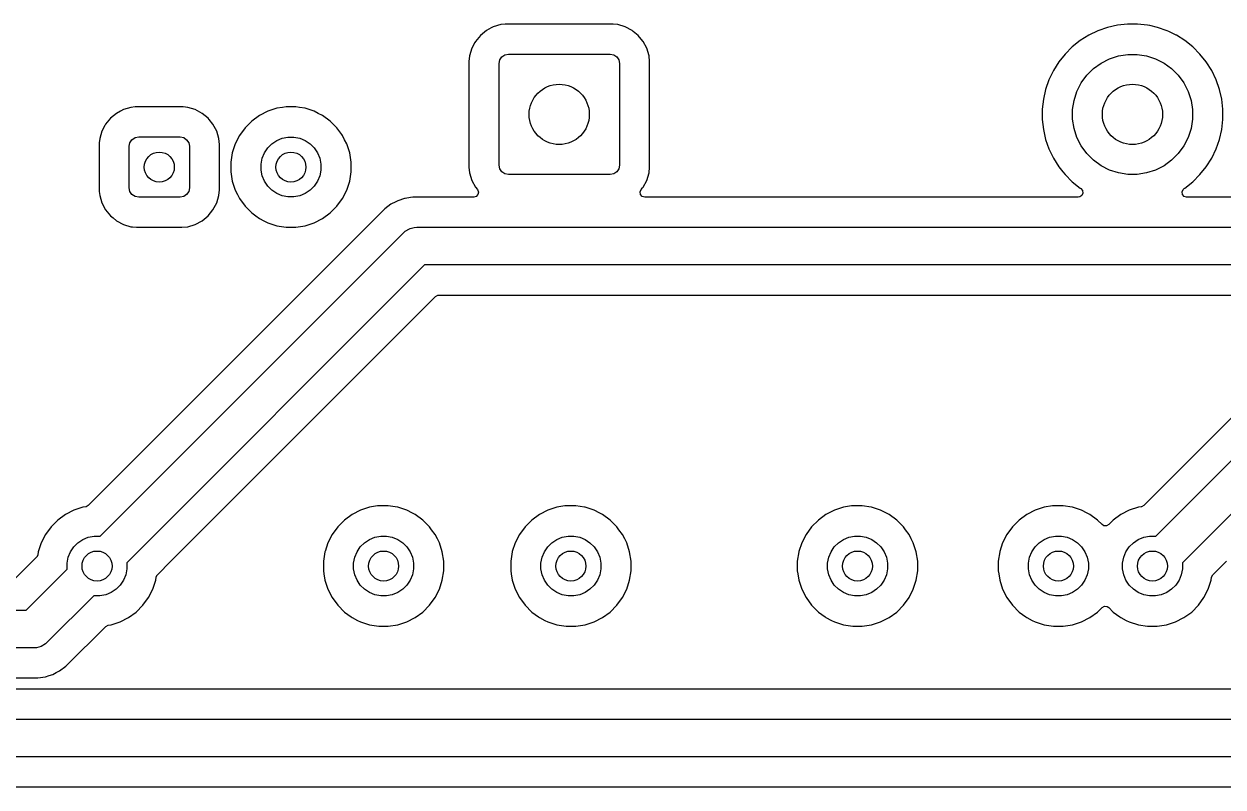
# Model space of a CAD drawing. Header units: inches. Extents: x 0.81 to 4.86, y -4.86 to -0.81.
# Drawn here: x 2.162 to 3.417, y -3.362 to -2.564 of the extents above; entities that cross this region are included whole.
import ezdxf

# ---------------------------------------------------------------- set-up
doc = ezdxf.new("R2010")
doc.units = ezdxf.units.IN
doc.header["$MEASUREMENT"] = 0
doc.layers.add('F.Cu', color=13, linetype='CONTINUOUS', true_color=0xc83434)

msp = doc.modelspace()

# ---------------------------------------------------------------- linework, layer by layer
at = {"layer": 'F.Cu', "linetype": 'CONTINUOUS'}
for p, q in [((2.6462, -2.571), (2.6399, -2.5761)), ((2.6512, -2.5683), (2.6462, -2.571)), ((2.6462, -2.571), (2.6462, -2.571)), ((2.6462, -2.571), (2.6462, -2.571)), ((2.6534, -2.5671), (2.6512, -2.5683)), ((2.6612, -2.5648), (2.6534, -2.5671)), ((2.6658, -2.5643), (2.6612, -2.5648)), ((2.6673, -2.5642), (2.6658, -2.5643)), ((2.7776, -2.5642), (2.6673, -2.5642)), ((2.779, -2.5643), (2.7776, -2.5642)), ((2.7837, -2.5648), (2.779, -2.5643)), ((2.7915, -2.5671), (2.7837, -2.5648)), ((2.7837, -2.5648), (2.7837, -2.5648)), ((2.7837, -2.5648), (2.7837, -2.5648)), ((2.7987, -2.571), (2.7915, -2.5671)), ((2.7999, -2.572), (2.7987, -2.571)), ((2.805, -2.5761), (2.7999, -2.572)), ((3.2862, -2.5712), (3.2767, -2.5758)), ((3.2962, -2.5677), (3.2862, -2.5712)), ((3.3066, -2.5653), (3.2962, -2.5677)), ((3.2962, -2.5677), (3.2962, -2.5677)), ((3.3171, -2.5642), (3.3066, -2.5653)), ((3.3066, -2.5653), (3.3066, -2.5653)), ((3.3277, -2.5642), (3.3171, -2.5642)), ((3.3171, -2.5642), (3.3171, -2.5642)), ((3.3383, -2.5653), (3.3277, -2.5642)), ((3.3277, -2.5642), (3.3277, -2.5642)), ((3.3404, -2.5658), (3.3383, -2.5653)), ((3.3383, -2.5653), (3.3383, -2.5653)), ((3.3383, -2.5653), (3.3383, -2.5653)), ((3.3486, -2.5677), (3.3404, -2.5658)), ((3.3587, -2.5712), (3.3486, -2.5677)), ((3.3486, -2.5677), (3.3486, -2.5677)), ((3.3603, -2.572), (3.3587, -2.5712)), ((3.3682, -2.5758), (3.3603, -2.572)), ((2.6342, -2.5834), (2.6309, -2.5896)), ((2.6347, -2.5824), (2.6342, -2.5834)), ((2.6399, -2.5761), (2.6347, -2.5824)), ((2.6347, -2.5824), (2.6347, -2.5824)), ((2.8081, -2.5799), (2.805, -2.5761)), ((2.8101, -2.5824), (2.8081, -2.5799)), ((2.814, -2.5896), (2.8101, -2.5824)), ((3.2677, -2.5815), (3.2594, -2.5881)), ((3.2767, -2.5758), (3.2677, -2.5815)), ((3.3685, -2.576), (3.3682, -2.5758)), ((3.3682, -2.5758), (3.3682, -2.5758)), ((3.3772, -2.5815), (3.3685, -2.576)), ((3.3855, -2.5881), (3.3772, -2.5815)), ((2.6285, -2.5974), (2.6279, -2.6035)), ((2.6309, -2.5896), (2.6285, -2.5974)), ((2.6623, -2.5986), (2.6655, -2.5964)), ((2.6655, -2.5964), (2.6693, -2.5957)), ((2.6693, -2.5957), (2.7756, -2.5957)), ((2.7756, -2.5957), (2.7794, -2.5964)), ((2.7794, -2.5964), (2.7826, -2.5986)), ((2.8164, -2.5974), (2.814, -2.5896)), ((2.8169, -2.6035), (2.8164, -2.5974)), ((3.2519, -2.5956), (3.2452, -2.6039)), ((3.2594, -2.5881), (3.2519, -2.5956)), ((3.2983, -2.6005), (3.3077, -2.5974)), ((3.3077, -2.5974), (3.3175, -2.5959)), ((3.3175, -2.5959), (3.3274, -2.5959)), ((3.3274, -2.5959), (3.3371, -2.5974)), ((3.3371, -2.5974), (3.3465, -2.6005)), ((3.393, -2.5956), (3.3855, -2.5881)), ((3.3996, -2.6039), (3.393, -2.5956)), ((2.6279, -2.6035), (2.6279, -2.7138)), ((2.6594, -2.6055), (2.6602, -2.6017)), ((2.6594, -2.7118), (2.6594, -2.6055)), ((2.6602, -2.6017), (2.6623, -2.5986)), ((2.7826, -2.5986), (2.7847, -2.6017)), ((2.7847, -2.6017), (2.7854, -2.6055)), ((2.7854, -2.6055), (2.7854, -2.7118)), ((2.8169, -2.7138), (2.8169, -2.6035)), ((3.2452, -2.6039), (3.2396, -2.6129)), ((3.2815, -2.6108), (3.2895, -2.605)), ((3.2895, -2.605), (3.2983, -2.6005)), ((3.3465, -2.6005), (3.3554, -2.605)), ((3.3554, -2.605), (3.3634, -2.6108)), ((3.4053, -2.6129), (3.3996, -2.6039)), ((3.235, -2.6224), (3.2315, -2.6325)), ((3.2396, -2.6129), (3.235, -2.6224)), ((3.2687, -2.6257), (3.2745, -2.6178)), ((3.2745, -2.6178), (3.2815, -2.6108)), ((3.3634, -2.6108), (3.3703, -2.6178)), ((3.3703, -2.6178), (3.3762, -2.6257)), ((3.4099, -2.6224), (3.4053, -2.6129)), ((3.4134, -2.6325), (3.4099, -2.6224)), ((3.2315, -2.6325), (3.2291, -2.6428)), ((3.2315, -2.6325), (3.2315, -2.6325)), ((3.2612, -2.644), (3.2642, -2.6346)), ((3.2642, -2.6346), (3.2687, -2.6257)), ((3.3762, -2.6257), (3.3806, -2.6346)), ((3.3806, -2.6346), (3.3837, -2.644)), ((3.4158, -2.6428), (3.4134, -2.6325)), ((3.2291, -2.6428), (3.2279, -2.6534)), ((3.2291, -2.6428), (3.2291, -2.6428)), ((3.2596, -2.6537), (3.2612, -2.644)), ((3.3837, -2.644), (3.3852, -2.6537)), ((3.4169, -2.6534), (3.4158, -2.6428)), ((2.2591, -2.6576), (2.2528, -2.6627)), ((2.2632, -2.6554), (2.2591, -2.6576)), ((2.2591, -2.6576), (2.2591, -2.6576)), ((2.2591, -2.6576), (2.2591, -2.6576)), ((2.2663, -2.6537), (2.2632, -2.6554)), ((2.2741, -2.6514), (2.2663, -2.6537)), ((2.2786, -2.6509), (2.2741, -2.6514)), ((2.2801, -2.6508), (2.2786, -2.6509)), ((2.3275, -2.6508), (2.2801, -2.6508)), ((2.3289, -2.6509), (2.3275, -2.6508)), ((2.3336, -2.6514), (2.3289, -2.6509)), ((2.3414, -2.6537), (2.3336, -2.6514)), ((2.3336, -2.6514), (2.3336, -2.6514)), ((2.3336, -2.6514), (2.3336, -2.6514)), ((2.3486, -2.6576), (2.3414, -2.6537)), ((2.3549, -2.6627), (2.3486, -2.6576)), ((2.3486, -2.6576), (2.3486, -2.6576)), ((2.3486, -2.6576), (2.3486, -2.6576)), ((2.4086, -2.6599), (2.4006, -2.6657)), ((2.4174, -2.6554), (2.4086, -2.6599)), ((2.4269, -2.6523), (2.4174, -2.6554)), ((2.4329, -2.6514), (2.4269, -2.6523)), ((2.4367, -2.6508), (2.4329, -2.6514)), ((2.4466, -2.6508), (2.4367, -2.6508)), ((2.4504, -2.6514), (2.4466, -2.6508)), ((2.4564, -2.6523), (2.4504, -2.6514)), ((2.4658, -2.6554), (2.4564, -2.6523)), ((2.4701, -2.6576), (2.4658, -2.6554)), ((2.4747, -2.6599), (2.4701, -2.6576)), ((2.4827, -2.6657), (2.4747, -2.6599)), ((2.4747, -2.6599), (2.4747, -2.6599)), ((2.4747, -2.6599), (2.4747, -2.6599)), ((3.2279, -2.6534), (3.2279, -2.664)), ((3.2596, -2.6636), (3.2596, -2.6537)), ((3.3852, -2.6537), (3.3852, -2.6636)), ((3.4169, -2.664), (3.4169, -2.6534)), ((2.2469, -2.6703), (2.2438, -2.6762)), ((2.2476, -2.669), (2.2469, -2.6703)), ((2.2528, -2.6627), (2.2476, -2.669)), ((2.2476, -2.669), (2.2476, -2.669)), ((2.3559, -2.664), (2.3549, -2.6627)), ((2.36, -2.669), (2.3559, -2.664)), ((2.3639, -2.6762), (2.36, -2.669)), ((2.3936, -2.6727), (2.3877, -2.6808)), ((2.4006, -2.6657), (2.3936, -2.6727)), ((2.3936, -2.6727), (2.3936, -2.6727)), ((2.4006, -2.6657), (2.4006, -2.6657)), ((2.4897, -2.6727), (2.4827, -2.6657)), ((2.4827, -2.6657), (2.4827, -2.6657)), ((2.4948, -2.6797), (2.4897, -2.6727)), ((2.4897, -2.6727), (2.4897, -2.6727)), ((3.2279, -2.664), (3.2291, -2.6745)), ((3.2612, -2.6734), (3.2596, -2.6636)), ((3.3852, -2.6636), (3.3837, -2.6734)), ((3.4158, -2.6745), (3.4169, -2.664)), ((2.2414, -2.684), (2.241, -2.6886)), ((2.2438, -2.6762), (2.2414, -2.684)), ((2.2731, -2.6884), (2.2752, -2.6852)), ((2.2752, -2.6852), (2.2784, -2.683)), ((2.2784, -2.683), (2.2822, -2.6823)), ((2.2822, -2.6823), (2.3255, -2.6823)), ((2.3255, -2.6823), (2.3293, -2.683)), ((2.3293, -2.683), (2.3324, -2.6852)), ((2.3324, -2.6852), (2.3346, -2.6884)), ((2.3662, -2.684), (2.3639, -2.6762)), ((2.3668, -2.6901), (2.3662, -2.684)), ((2.3877, -2.6808), (2.3832, -2.6896)), ((2.4268, -2.686), (2.4325, -2.6836)), ((2.4325, -2.6836), (2.4385, -2.6824)), ((2.4385, -2.6824), (2.4447, -2.6824)), ((2.4447, -2.6824), (2.4508, -2.6836)), ((2.4508, -2.6836), (2.4565, -2.686)), ((2.4955, -2.6808), (2.4948, -2.6797)), ((2.4978, -2.6852), (2.4955, -2.6808)), ((2.5, -2.6896), (2.4978, -2.6852)), ((3.2291, -2.6745), (3.2291, -2.6745)), ((3.2291, -2.6745), (3.2291, -2.6745)), ((3.2291, -2.6745), (3.2295, -2.6762)), ((3.2295, -2.6762), (3.2315, -2.6849)), ((3.2315, -2.6849), (3.2315, -2.6849)), ((3.2315, -2.6849), (3.235, -2.6949)), ((3.2642, -2.6828), (3.2612, -2.6734)), ((3.2687, -2.6916), (3.2642, -2.6828)), ((3.3806, -2.6828), (3.3762, -2.6916)), ((3.3837, -2.6734), (3.3806, -2.6828)), ((3.4099, -2.6949), (3.4134, -2.6849)), ((3.4134, -2.6849), (3.4158, -2.6745)), ((2.241, -2.6886), (2.2408, -2.6901)), ((2.2408, -2.6901), (2.2408, -2.7375)), ((2.2723, -2.6921), (2.2731, -2.6884)), ((2.2723, -2.7354), (2.2723, -2.6921)), ((2.3346, -2.6884), (2.3353, -2.6921)), ((2.3353, -2.6921), (2.3353, -2.7354)), ((2.3668, -2.7088), (2.3668, -2.6901)), ((2.3832, -2.6896), (2.3802, -2.699)), ((2.4138, -2.6989), (2.4173, -2.6938)), ((2.4173, -2.6938), (2.4216, -2.6894)), ((2.4216, -2.6894), (2.4268, -2.686)), ((2.4565, -2.686), (2.4616, -2.6894)), ((2.4616, -2.6894), (2.466, -2.6938)), ((2.466, -2.6938), (2.4694, -2.6989)), ((2.5031, -2.699), (2.5, -2.6896)), ((2.5, -2.6896), (2.5, -2.6896)), ((2.5, -2.6896), (2.5, -2.6896)), ((3.235, -2.6949), (3.2396, -2.7044)), ((3.2745, -2.6996), (3.2687, -2.6916)), ((3.3762, -2.6916), (3.3703, -2.6996)), ((3.4053, -2.7044), (3.4099, -2.6949)), ((2.3668, -2.7375), (2.3668, -2.7088)), ((2.3802, -2.699), (2.3786, -2.7088)), ((2.3786, -2.7088), (2.3786, -2.7187)), ((2.4103, -2.7107), (2.4115, -2.7046)), ((2.4103, -2.7169), (2.4103, -2.7107)), ((2.4115, -2.7046), (2.4138, -2.6989)), ((2.4694, -2.6989), (2.4718, -2.7046)), ((2.4718, -2.7046), (2.473, -2.7107)), ((2.473, -2.7107), (2.473, -2.7169)), ((2.5046, -2.7088), (2.5031, -2.699)), ((2.5046, -2.7187), (2.5046, -2.7088)), ((3.2396, -2.7044), (3.2396, -2.7044)), ((3.2396, -2.7044), (3.2452, -2.7134)), ((3.2815, -2.7066), (3.2745, -2.6996)), ((3.2895, -2.7124), (3.2815, -2.7066)), ((3.3634, -2.7066), (3.3554, -2.7124)), ((3.3703, -2.6996), (3.3634, -2.7066)), ((3.3996, -2.7134), (3.4053, -2.7044)), ((2.3786, -2.7187), (2.3802, -2.7285)), ((2.4115, -2.7229), (2.4103, -2.7169)), ((2.4138, -2.7286), (2.4115, -2.7229)), ((2.4718, -2.7229), (2.4694, -2.7286)), ((2.473, -2.7169), (2.4718, -2.7229)), ((2.5031, -2.7285), (2.5046, -2.7187)), ((2.6279, -2.7138), (2.6285, -2.7199)), ((2.6285, -2.7199), (2.6309, -2.7277)), ((2.6602, -2.7156), (2.6594, -2.7118)), ((2.6623, -2.7188), (2.6602, -2.7156)), ((2.6655, -2.7209), (2.6623, -2.7188)), ((2.6693, -2.7217), (2.6655, -2.7209)), ((2.7756, -2.7217), (2.6693, -2.7217)), ((2.7794, -2.7209), (2.7756, -2.7217)), ((2.7826, -2.7188), (2.7794, -2.7209)), ((2.7847, -2.7156), (2.7826, -2.7188)), ((2.7854, -2.7118), (2.7847, -2.7156)), ((2.814, -2.7277), (2.8164, -2.7199)), ((2.8164, -2.7199), (2.8169, -2.7138)), ((3.2452, -2.7134), (3.2495, -2.7187)), ((3.2495, -2.7187), (3.2519, -2.7217)), ((3.2519, -2.7217), (3.2519, -2.7217)), ((3.2519, -2.7217), (3.2594, -2.7292)), ((3.2983, -2.7169), (3.2895, -2.7124)), ((3.3077, -2.7199), (3.2983, -2.7169)), ((3.3175, -2.7215), (3.3077, -2.7199)), ((3.3274, -2.7215), (3.3175, -2.7215)), ((3.3371, -2.7199), (3.3274, -2.7215)), ((3.3465, -2.7169), (3.3371, -2.7199)), ((3.3554, -2.7124), (3.3465, -2.7169)), ((3.3855, -2.7292), (3.393, -2.7217)), ((3.393, -2.7217), (3.3996, -2.7134)), ((2.2731, -2.7392), (2.2723, -2.7354)), ((2.3353, -2.7354), (2.3346, -2.7392)), ((2.3802, -2.7285), (2.3832, -2.738)), ((2.4173, -2.7338), (2.4138, -2.7286)), ((2.4216, -2.7381), (2.4173, -2.7338)), ((2.466, -2.7338), (2.4616, -2.7381)), ((2.4694, -2.7286), (2.466, -2.7338)), ((2.5, -2.738), (2.5031, -2.7285)), ((2.6309, -2.7277), (2.6347, -2.7349)), ((2.6347, -2.7349), (2.6367, -2.7373)), ((2.8082, -2.7373), (2.8096, -2.7356)), ((2.8096, -2.7356), (2.8101, -2.7349)), ((2.8101, -2.7349), (2.814, -2.7277)), ((3.2594, -2.7292), (3.2677, -2.7359)), ((3.2677, -2.7359), (3.2682, -2.7362)), ((3.3766, -2.7362), (3.3772, -2.7359)), ((3.3772, -2.7359), (3.3855, -2.7292)), ((2.2408, -2.7375), (2.241, -2.7393)), ((2.241, -2.7393), (2.2414, -2.7435)), ((2.2414, -2.7435), (2.2414, -2.7435)), ((2.2414, -2.7435), (2.2438, -2.7513)), ((2.2752, -2.7424), (2.2731, -2.7392)), ((2.2784, -2.7445), (2.2752, -2.7424)), ((2.2822, -2.7453), (2.2784, -2.7445)), ((2.3255, -2.7453), (2.2822, -2.7453)), ((2.3293, -2.7445), (2.3255, -2.7453)), ((2.3324, -2.7424), (2.3293, -2.7445)), ((2.3346, -2.7392), (2.3324, -2.7424)), ((2.3639, -2.7513), (2.3662, -2.7435)), ((2.3662, -2.7435), (2.3668, -2.7375)), ((2.3832, -2.738), (2.3855, -2.7424)), ((2.3855, -2.7424), (2.3876, -2.7466)), ((2.3876, -2.7466), (2.3877, -2.7468)), ((2.3877, -2.7468), (2.3936, -2.7548)), ((2.4268, -2.7416), (2.4216, -2.7381)), ((2.4325, -2.7439), (2.4268, -2.7416)), ((2.4385, -2.7451), (2.4325, -2.7439)), ((2.4447, -2.7451), (2.4385, -2.7451)), ((2.4508, -2.7439), (2.4447, -2.7451)), ((2.4565, -2.7416), (2.4508, -2.7439)), ((2.4616, -2.7381), (2.4565, -2.7416)), ((2.4897, -2.7548), (2.4955, -2.7468)), ((2.4955, -2.7468), (2.5, -2.738)), ((2.5604, -2.7468), (2.5535, -2.7491)), ((2.5612, -2.7466), (2.5604, -2.7468)), ((2.5604, -2.7468), (2.5604, -2.7468)), ((2.5667, -2.7457), (2.5612, -2.7466)), ((2.5612, -2.7466), (2.5612, -2.7466)), ((2.5612, -2.7466), (2.5612, -2.7466)), ((2.5692, -2.7453), (2.5667, -2.7457)), ((2.5772, -2.7453), (2.5692, -2.7453)), ((2.633, -2.7453), (2.5772, -2.7453)), ((2.6355, -2.7446), (2.633, -2.7453)), ((2.6373, -2.7426), (2.6355, -2.7446)), ((2.6367, -2.7373), (2.6378, -2.7399)), ((2.6378, -2.7399), (2.6373, -2.7426)), ((2.8071, -2.7397), (2.8082, -2.7373)), ((2.8075, -2.7424), (2.8071, -2.7397)), ((2.8093, -2.7445), (2.8075, -2.7424)), ((2.8119, -2.7453), (2.8093, -2.7445)), ((3.2657, -2.7453), (2.8119, -2.7453)), ((3.2672, -2.7451), (3.2657, -2.7453)), ((3.2695, -2.7436), (3.2672, -2.7451)), ((3.2682, -2.7362), (3.2683, -2.7363)), ((3.2683, -2.7363), (3.2702, -2.7383)), ((3.2706, -2.7411), (3.2695, -2.7436)), ((3.2702, -2.7383), (3.2706, -2.7411)), ((3.3743, -2.7397), (3.3754, -2.7372)), ((3.3747, -2.7424), (3.3743, -2.7397)), ((3.3765, -2.7445), (3.3747, -2.7424)), ((3.3754, -2.7372), (3.3765, -2.7363)), ((3.3765, -2.7363), (3.3766, -2.7362)), ((3.3791, -2.7453), (3.3765, -2.7445)), ((3.5542, -2.7453), (3.3791, -2.7453)), ((2.5398, -2.7575), (2.2295, -3.0678)), ((2.2438, -2.7513), (2.2476, -2.7585)), ((2.2476, -2.7585), (2.2476, -2.7585)), ((2.2476, -2.7585), (2.2528, -2.7648)), ((2.3549, -2.7648), (2.36, -2.7585)), ((2.36, -2.7585), (2.3639, -2.7513)), ((2.3936, -2.7548), (2.3936, -2.7548)), ((2.3936, -2.7548), (2.4006, -2.7618)), ((2.4827, -2.7618), (2.4897, -2.7548)), ((2.5463, -2.7527), (2.5398, -2.7575)), ((2.5513, -2.7502), (2.5463, -2.7527)), ((2.5463, -2.7527), (2.5463, -2.7527)), ((2.5535, -2.7491), (2.5513, -2.7502)), ((2.2528, -2.7648), (2.2555, -2.767)), ((2.2555, -2.767), (2.2591, -2.77)), ((2.2591, -2.77), (2.2663, -2.7738)), ((2.3414, -2.7738), (2.3486, -2.77)), ((2.3486, -2.77), (2.3549, -2.7648)), ((2.4006, -2.7618), (2.4006, -2.7618)), ((2.4006, -2.7618), (2.4047, -2.7648)), ((2.4047, -2.7648), (2.4086, -2.7677)), ((2.4086, -2.7677), (2.4131, -2.77)), ((2.4131, -2.77), (2.4174, -2.7722)), ((2.4174, -2.7722), (2.4174, -2.7722)), ((2.4174, -2.7722), (2.4174, -2.7722)), ((2.4174, -2.7722), (2.4269, -2.7752)), ((2.4564, -2.7752), (2.4658, -2.7722)), ((2.4658, -2.7722), (2.4747, -2.7677)), ((2.4747, -2.7677), (2.4827, -2.7618)), ((2.242, -3.0998), (2.5593, -2.7826)), ((2.2663, -2.7738), (2.2741, -2.7762)), ((2.2741, -2.7762), (2.2741, -2.7762)), ((2.2741, -2.7762), (2.2756, -2.7763)), ((2.2756, -2.7763), (2.2801, -2.7768)), ((2.2801, -2.7768), (2.2801, -2.7768)), ((2.2801, -2.7768), (2.3275, -2.7768)), ((2.3275, -2.7768), (2.3336, -2.7762)), ((2.3275, -2.7768), (2.3275, -2.7768)), ((2.3336, -2.7762), (2.3414, -2.7738)), ((2.4269, -2.7752), (2.4367, -2.7768)), ((2.4367, -2.7768), (2.4367, -2.7768)), ((2.4367, -2.7768), (2.4466, -2.7768)), ((2.4466, -2.7768), (2.4564, -2.7752)), ((2.4466, -2.7768), (2.4466, -2.7768)), ((2.5593, -2.7826), (2.5612, -2.7809)), ((2.5612, -2.7809), (2.5656, -2.7783)), ((2.5612, -2.7809), (2.5612, -2.7809)), ((2.5656, -2.7783), (2.5664, -2.7781)), ((2.5664, -2.7781), (2.5706, -2.777)), ((2.5706, -2.777), (2.5732, -2.7768)), ((2.5706, -2.777), (2.5706, -2.777)), ((2.5732, -2.7768), (3.5785, -2.7768)), ((2.5813, -2.8162), (2.2699, -3.1277)), ((3.5867, -2.8162), (2.5813, -2.8162)), ((2.593, -2.8491), (2.5954, -2.8478)), ((2.5954, -2.8478), (2.5964, -2.8477)), ((2.5964, -2.8477), (3.5907, -2.8477)), ((2.316, -3.1261), (2.593, -2.8491)), ((3.4565, -2.9455), (3.3342, -3.0678)), ((3.3467, -3.0998), (3.476, -2.9706)), ((3.4981, -3.0042), (3.3746, -3.1277)), ((2.2144, -3.0727), (2.2056, -3.0772)), ((2.2238, -3.0696), (2.2144, -3.0727)), ((2.2268, -3.0692), (2.2238, -3.0696)), ((2.2271, -3.0691), (2.2268, -3.0692)), ((2.2295, -3.0678), (2.2271, -3.0691)), ((2.5144, -3.0727), (2.5056, -3.0772)), ((2.5238, -3.0696), (2.5144, -3.0727)), ((2.5323, -3.0683), (2.5238, -3.0696)), ((2.5336, -3.0681), (2.5323, -3.0683)), ((2.5435, -3.0681), (2.5336, -3.0681)), ((2.553, -3.0696), (2.5435, -3.0681)), ((2.5533, -3.0696), (2.553, -3.0696)), ((2.5628, -3.0727), (2.5533, -3.0696)), ((2.5688, -3.0758), (2.5628, -3.0727)), ((2.7105, -3.0727), (2.7016, -3.0772)), ((2.7199, -3.0696), (2.7105, -3.0727)), ((2.7284, -3.0683), (2.7199, -3.0696)), ((2.7297, -3.0681), (2.7284, -3.0683)), ((2.7396, -3.0681), (2.7297, -3.0681)), ((2.749, -3.0696), (2.7396, -3.0681)), ((2.7494, -3.0696), (2.749, -3.0696)), ((2.7588, -3.0727), (2.7494, -3.0696)), ((2.7649, -3.0758), (2.7588, -3.0727)), ((3.0105, -3.0727), (3.0016, -3.0772)), ((3.0199, -3.0696), (3.0105, -3.0727)), ((3.0284, -3.0683), (3.0199, -3.0696)), ((3.0297, -3.0681), (3.0284, -3.0683)), ((3.0396, -3.0681), (3.0297, -3.0681)), ((3.049, -3.0696), (3.0396, -3.0681)), ((3.0494, -3.0696), (3.049, -3.0696)), ((3.0588, -3.0727), (3.0494, -3.0696)), ((3.0649, -3.0758), (3.0588, -3.0727)), ((3.2207, -3.0727), (3.2119, -3.0772)), ((3.2301, -3.0696), (3.2207, -3.0727)), ((3.2386, -3.0683), (3.2301, -3.0696)), ((3.2399, -3.0681), (3.2386, -3.0683)), ((3.2498, -3.0681), (3.2399, -3.0681)), ((3.2593, -3.0696), (3.2498, -3.0681)), ((3.2596, -3.0696), (3.2593, -3.0696)), ((3.2691, -3.0727), (3.2596, -3.0696)), ((3.2751, -3.0758), (3.2691, -3.0727)), ((3.3191, -3.0727), (3.3103, -3.0772)), ((3.3286, -3.0696), (3.3191, -3.0727)), ((3.3315, -3.0692), (3.3286, -3.0696)), ((3.3318, -3.0691), (3.3315, -3.0692)), ((3.3342, -3.0678), (3.3318, -3.0691)), ((2.1975, -3.083), (2.1905, -3.0901)), ((2.2056, -3.0772), (2.1975, -3.083)), ((2.1975, -3.083), (2.1975, -3.083)), ((2.4975, -3.083), (2.4905, -3.0901)), ((2.5056, -3.0772), (2.4975, -3.083)), ((2.4975, -3.083), (2.4975, -3.083)), ((2.5716, -3.0772), (2.5688, -3.0758)), ((2.5796, -3.083), (2.5716, -3.0772)), ((2.5716, -3.0772), (2.5716, -3.0772)), ((2.5716, -3.0772), (2.5716, -3.0772)), ((2.5866, -3.0901), (2.5796, -3.083)), ((2.5796, -3.083), (2.5796, -3.083)), ((2.6936, -3.083), (2.6866, -3.0901)), ((2.7016, -3.0772), (2.6936, -3.083)), ((2.6936, -3.083), (2.6936, -3.083)), ((2.7677, -3.0772), (2.7649, -3.0758)), ((2.7757, -3.083), (2.7677, -3.0772)), ((2.7677, -3.0772), (2.7677, -3.0772)), ((2.7677, -3.0772), (2.7677, -3.0772)), ((2.7827, -3.0901), (2.7757, -3.083)), ((2.7757, -3.083), (2.7757, -3.083)), ((2.9936, -3.083), (2.9866, -3.0901)), ((3.0016, -3.0772), (2.9936, -3.083)), ((2.9936, -3.083), (2.9936, -3.083)), ((3.0677, -3.0772), (3.0649, -3.0758)), ((3.0757, -3.083), (3.0677, -3.0772)), ((3.0677, -3.0772), (3.0677, -3.0772)), ((3.0677, -3.0772), (3.0677, -3.0772)), ((3.0827, -3.0901), (3.0757, -3.083)), ((3.0757, -3.083), (3.0757, -3.083)), ((3.2038, -3.083), (3.1968, -3.0901)), ((3.2119, -3.0772), (3.2038, -3.083)), ((3.2038, -3.083), (3.2038, -3.083)), ((3.2779, -3.0772), (3.2751, -3.0758)), ((3.2859, -3.083), (3.2779, -3.0772)), ((3.2779, -3.0772), (3.2779, -3.0772)), ((3.2779, -3.0772), (3.2779, -3.0772)), ((3.2906, -3.0878), (3.2859, -3.083)), ((3.2859, -3.083), (3.2859, -3.083)), ((3.3023, -3.083), (3.2975, -3.0878)), ((3.3103, -3.0772), (3.3023, -3.083)), ((3.3023, -3.083), (3.3023, -3.083)), ((2.1847, -3.0981), (2.1802, -3.1069)), ((2.1905, -3.0901), (2.1847, -3.0981)), ((2.1905, -3.0901), (2.1905, -3.0901)), ((2.2294, -3.101), (2.2355, -3.0998)), ((2.2355, -3.0998), (2.2417, -3.0998)), ((2.2417, -3.0998), (2.242, -3.0998)), ((2.4847, -3.0981), (2.4802, -3.1069)), ((2.4905, -3.0901), (2.4847, -3.0981)), ((2.4905, -3.0901), (2.4905, -3.0901)), ((2.5294, -3.101), (2.5355, -3.0998)), ((2.5355, -3.0998), (2.5417, -3.0998)), ((2.5417, -3.0998), (2.5477, -3.101)), ((2.5888, -3.0931), (2.5866, -3.0901)), ((2.5866, -3.0901), (2.5866, -3.0901)), ((2.5925, -3.0981), (2.5888, -3.0931)), ((2.5949, -3.1028), (2.5925, -3.0981)), ((2.6808, -3.0981), (2.6763, -3.1069)), ((2.6866, -3.0901), (2.6808, -3.0981)), ((2.6866, -3.0901), (2.6866, -3.0901)), ((2.7255, -3.101), (2.7316, -3.0998)), ((2.7316, -3.0998), (2.7377, -3.0998)), ((2.7377, -3.0998), (2.7438, -3.101)), ((2.7849, -3.0931), (2.7827, -3.0901)), ((2.7827, -3.0901), (2.7827, -3.0901)), ((2.7885, -3.0981), (2.7849, -3.0931)), ((2.7909, -3.1028), (2.7885, -3.0981)), ((2.9808, -3.0981), (2.9763, -3.1069)), ((2.9866, -3.0901), (2.9808, -3.0981)), ((2.9866, -3.0901), (2.9866, -3.0901)), ((3.0255, -3.101), (3.0316, -3.0998)), ((3.0316, -3.0998), (3.0377, -3.0998)), ((3.0377, -3.0998), (3.0438, -3.101)), ((3.0849, -3.0931), (3.0827, -3.0901)), ((3.0827, -3.0901), (3.0827, -3.0901)), ((3.0885, -3.0981), (3.0849, -3.0931)), ((3.0909, -3.1028), (3.0885, -3.0981)), ((3.191, -3.0981), (3.1865, -3.1069)), ((3.1968, -3.0901), (3.191, -3.0981)), ((3.1968, -3.0901), (3.1968, -3.0901)), ((3.2357, -3.101), (3.2418, -3.0998)), ((3.2418, -3.0998), (3.248, -3.0998)), ((3.248, -3.0998), (3.254, -3.101)), ((3.2924, -3.0889), (3.2906, -3.0878)), ((3.2951, -3.0891), (3.2924, -3.0889)), ((3.2975, -3.0878), (3.2951, -3.0891)), ((3.3342, -3.101), (3.3402, -3.0998)), ((3.3402, -3.0998), (3.3464, -3.0998)), ((3.3464, -3.0998), (3.3467, -3.0998)), ((2.1802, -3.1069), (2.1771, -3.1163)), ((2.2108, -3.1163), (2.2142, -3.1111)), ((2.2142, -3.1111), (2.2186, -3.1068)), ((2.2186, -3.1068), (2.2237, -3.1033)), ((2.2237, -3.1033), (2.2294, -3.101)), ((2.4802, -3.1069), (2.4773, -3.1159)), ((2.5108, -3.1163), (2.5142, -3.1111)), ((2.5142, -3.1111), (2.5186, -3.1068)), ((2.5186, -3.1068), (2.5237, -3.1033)), ((2.5237, -3.1033), (2.5294, -3.101)), ((2.5477, -3.101), (2.5534, -3.1033)), ((2.5534, -3.1033), (2.5586, -3.1068)), ((2.5586, -3.1068), (2.5629, -3.1111)), ((2.5629, -3.1111), (2.5664, -3.1163)), ((2.597, -3.1069), (2.5949, -3.1028)), ((2.6, -3.1163), (2.597, -3.1069)), ((2.597, -3.1069), (2.597, -3.1069)), ((2.597, -3.1069), (2.597, -3.1069)), ((2.6763, -3.1069), (2.6733, -3.1159)), ((2.7069, -3.1163), (2.7103, -3.1111)), ((2.7103, -3.1111), (2.7147, -3.1068)), ((2.7147, -3.1068), (2.7198, -3.1033)), ((2.7198, -3.1033), (2.7255, -3.101)), ((2.7438, -3.101), (2.7495, -3.1033)), ((2.7495, -3.1033), (2.7546, -3.1068)), ((2.7546, -3.1068), (2.759, -3.1111)), ((2.759, -3.1111), (2.7624, -3.1163)), ((2.793, -3.1069), (2.7909, -3.1028)), ((2.7961, -3.1163), (2.793, -3.1069)), ((2.793, -3.1069), (2.793, -3.1069)), ((2.793, -3.1069), (2.793, -3.1069)), ((2.9763, -3.1069), (2.9733, -3.1159)), ((3.0069, -3.1163), (3.0103, -3.1111)), ((3.0103, -3.1111), (3.0147, -3.1068)), ((3.0147, -3.1068), (3.0198, -3.1033)), ((3.0198, -3.1033), (3.0255, -3.101)), ((3.0438, -3.101), (3.0495, -3.1033)), ((3.0495, -3.1033), (3.0546, -3.1068)), ((3.0546, -3.1068), (3.059, -3.1111)), ((3.059, -3.1111), (3.0624, -3.1163)), ((3.093, -3.1069), (3.0909, -3.1028)), ((3.0961, -3.1163), (3.093, -3.1069)), ((3.093, -3.1069), (3.093, -3.1069)), ((3.093, -3.1069), (3.093, -3.1069)), ((3.1865, -3.1069), (3.1836, -3.1159)), ((3.2171, -3.1163), (3.2205, -3.1111)), ((3.2205, -3.1111), (3.2249, -3.1068)), ((3.2249, -3.1068), (3.23, -3.1033)), ((3.23, -3.1033), (3.2357, -3.101)), ((3.254, -3.101), (3.2597, -3.1033)), ((3.2597, -3.1033), (3.2649, -3.1068)), ((3.2649, -3.1068), (3.2692, -3.1111)), ((3.2692, -3.1111), (3.2727, -3.1163)), ((3.3155, -3.1163), (3.319, -3.1111)), ((3.319, -3.1111), (3.3233, -3.1068)), ((3.3233, -3.1068), (3.3285, -3.1033)), ((3.3285, -3.1033), (3.3342, -3.101)), ((2.1753, -3.122), (2.1529, -3.1443)), ((2.1755, -3.1218), (2.1753, -3.122)), ((2.1767, -3.1193), (2.1755, -3.1218)), ((2.1771, -3.1163), (2.1767, -3.1193)), ((2.2072, -3.128), (2.2084, -3.122)), ((2.2084, -3.122), (2.2108, -3.1163)), ((2.4771, -3.1163), (2.4756, -3.1261)), ((2.4773, -3.1159), (2.4771, -3.1163)), ((2.5072, -3.128), (2.5084, -3.122)), ((2.5084, -3.122), (2.5108, -3.1163)), ((2.5664, -3.1163), (2.5687, -3.122)), ((2.5687, -3.122), (2.5699, -3.128)), ((2.6016, -3.1261), (2.6, -3.1163)), ((2.6732, -3.1163), (2.6716, -3.1261)), ((2.6733, -3.1159), (2.6732, -3.1163)), ((2.7033, -3.128), (2.7045, -3.122)), ((2.7045, -3.122), (2.7069, -3.1163)), ((2.7624, -3.1163), (2.7648, -3.122)), ((2.7648, -3.122), (2.766, -3.128)), ((2.7977, -3.1261), (2.7961, -3.1163)), ((2.9732, -3.1163), (2.9716, -3.1261)), ((2.9733, -3.1159), (2.9732, -3.1163)), ((3.0033, -3.128), (3.0045, -3.122)), ((3.0045, -3.122), (3.0069, -3.1163)), ((3.0624, -3.1163), (3.0648, -3.122)), ((3.0648, -3.122), (3.066, -3.128)), ((3.0977, -3.1261), (3.0961, -3.1163)), ((3.1834, -3.1163), (3.1819, -3.1261)), ((3.1836, -3.1159), (3.1834, -3.1163)), ((3.2135, -3.128), (3.2147, -3.122)), ((3.2147, -3.122), (3.2171, -3.1163)), ((3.2727, -3.1163), (3.275, -3.122)), ((3.275, -3.122), (3.2762, -3.128)), ((3.312, -3.128), (3.3132, -3.122)), ((3.3132, -3.122), (3.3155, -3.1163)), ((2.1646, -3.1773), (2.2073, -3.1345)), ((2.2072, -3.1342), (2.2072, -3.128)), ((2.2073, -3.1345), (2.2072, -3.1342)), ((2.2699, -3.1342), (2.2687, -3.1402)), ((2.2699, -3.1277), (2.2699, -3.128)), ((2.2699, -3.128), (2.2699, -3.1342)), ((2.3019, -3.1402), (2.316, -3.1261)), ((2.4756, -3.1261), (2.4756, -3.1361)), ((2.4756, -3.1361), (2.4761, -3.1394)), ((2.5072, -3.1342), (2.5072, -3.128)), ((2.5084, -3.1402), (2.5072, -3.1342)), ((2.5699, -3.1342), (2.5687, -3.1402)), ((2.5699, -3.128), (2.5699, -3.1342)), ((2.6, -3.1459), (2.6016, -3.1361)), ((2.6016, -3.1361), (2.6016, -3.1261)), ((2.6716, -3.1261), (2.6716, -3.1361)), ((2.6716, -3.1361), (2.6722, -3.1394)), ((2.7033, -3.1342), (2.7033, -3.128)), ((2.7045, -3.1402), (2.7033, -3.1342)), ((2.766, -3.1342), (2.7648, -3.1402)), ((2.766, -3.128), (2.766, -3.1342)), ((2.7961, -3.1459), (2.7977, -3.1361)), ((2.7977, -3.1361), (2.7977, -3.1261)), ((2.9716, -3.1261), (2.9716, -3.1361)), ((2.9716, -3.1361), (2.9722, -3.1394)), ((3.0033, -3.1342), (3.0033, -3.128)), ((3.0045, -3.1402), (3.0033, -3.1342)), ((3.066, -3.1342), (3.0648, -3.1402)), ((3.066, -3.128), (3.066, -3.1342)), ((3.0961, -3.1459), (3.0977, -3.1361)), ((3.0977, -3.1361), (3.0977, -3.1261)), ((3.1819, -3.1261), (3.1819, -3.1361)), ((3.1819, -3.1361), (3.1824, -3.1394)), ((3.2135, -3.1342), (3.2135, -3.128)), ((3.2147, -3.1402), (3.2135, -3.1342)), ((3.2762, -3.1342), (3.275, -3.1402)), ((3.2762, -3.128), (3.2762, -3.1342)), ((3.312, -3.1342), (3.312, -3.128)), ((3.3132, -3.1402), (3.312, -3.1342)), ((3.3747, -3.1342), (3.3734, -3.1402)), ((3.3746, -3.1277), (3.3747, -3.128)), ((3.3747, -3.128), (3.3747, -3.1342)), ((3.4066, -3.1402), (3.4207, -3.1261)), ((2.2664, -3.1459), (2.2629, -3.1511)), ((2.2687, -3.1402), (2.2664, -3.1459)), ((2.297, -3.1553), (2.3, -3.1459)), ((2.3, -3.1459), (2.3005, -3.1429)), ((2.3005, -3.1429), (2.3017, -3.1404)), ((2.3017, -3.1404), (2.3019, -3.1402)), ((2.4761, -3.1394), (2.4771, -3.1459)), ((2.4771, -3.1459), (2.4802, -3.1553)), ((2.5108, -3.1459), (2.5084, -3.1402)), ((2.5142, -3.1511), (2.5108, -3.1459)), ((2.5664, -3.1459), (2.5629, -3.1511)), ((2.5687, -3.1402), (2.5664, -3.1459)), ((2.597, -3.1553), (2.6, -3.1459)), ((2.6722, -3.1394), (2.6732, -3.1459)), ((2.6732, -3.1459), (2.6763, -3.1553)), ((2.7069, -3.1459), (2.7045, -3.1402)), ((2.7103, -3.1511), (2.7069, -3.1459)), ((2.7624, -3.1459), (2.759, -3.1511)), ((2.7648, -3.1402), (2.7624, -3.1459)), ((2.793, -3.1553), (2.7961, -3.1459)), ((2.9722, -3.1394), (2.9732, -3.1459)), ((2.9732, -3.1459), (2.9763, -3.1553)), ((3.0069, -3.1459), (3.0045, -3.1402)), ((3.0103, -3.1511), (3.0069, -3.1459)), ((3.0624, -3.1459), (3.059, -3.1511)), ((3.0648, -3.1402), (3.0624, -3.1459)), ((3.093, -3.1553), (3.0961, -3.1459)), ((3.1824, -3.1394), (3.1834, -3.1459)), ((3.1834, -3.1459), (3.1865, -3.1553)), ((3.2171, -3.1459), (3.2147, -3.1402)), ((3.2205, -3.1511), (3.2171, -3.1459)), ((3.2727, -3.1459), (3.2692, -3.1511)), ((3.275, -3.1402), (3.2727, -3.1459)), ((3.3155, -3.1459), (3.3132, -3.1402)), ((3.319, -3.1511), (3.3155, -3.1459)), ((3.3711, -3.1459), (3.3677, -3.1511)), ((3.3734, -3.1402), (3.3711, -3.1459)), ((3.4017, -3.1553), (3.4048, -3.1459)), ((3.4048, -3.1459), (3.4052, -3.1429)), ((3.4052, -3.1429), (3.4064, -3.1404)), ((3.4064, -3.1404), (3.4066, -3.1402)), ((2.2351, -3.1624), (2.1866, -3.2109)), ((2.2355, -3.1624), (2.2351, -3.1624)), ((2.2417, -3.1624), (2.2355, -3.1624)), ((2.2477, -3.1612), (2.2417, -3.1624)), ((2.2534, -3.1589), (2.2477, -3.1612)), ((2.2586, -3.1554), (2.2534, -3.1589)), ((2.2629, -3.1511), (2.2586, -3.1554)), ((2.2925, -3.1641), (2.297, -3.1553)), ((2.4802, -3.1553), (2.4847, -3.1641)), ((2.5186, -3.1554), (2.5142, -3.1511)), ((2.5237, -3.1589), (2.5186, -3.1554)), ((2.5294, -3.1612), (2.5237, -3.1589)), ((2.5355, -3.1624), (2.5294, -3.1612)), ((2.5417, -3.1624), (2.5355, -3.1624)), ((2.5477, -3.1612), (2.5417, -3.1624)), ((2.5534, -3.1589), (2.5477, -3.1612)), ((2.5586, -3.1554), (2.5534, -3.1589)), ((2.5629, -3.1511), (2.5586, -3.1554)), ((2.5925, -3.1641), (2.597, -3.1553)), ((2.6763, -3.1553), (2.6808, -3.1641)), ((2.7147, -3.1554), (2.7103, -3.1511)), ((2.7198, -3.1589), (2.7147, -3.1554)), ((2.7255, -3.1612), (2.7198, -3.1589)), ((2.7316, -3.1624), (2.7255, -3.1612)), ((2.7377, -3.1624), (2.7316, -3.1624)), ((2.7438, -3.1612), (2.7377, -3.1624)), ((2.7495, -3.1589), (2.7438, -3.1612)), ((2.7546, -3.1554), (2.7495, -3.1589)), ((2.759, -3.1511), (2.7546, -3.1554)), ((2.7885, -3.1641), (2.793, -3.1553)), ((2.9763, -3.1553), (2.9808, -3.1641)), ((3.0147, -3.1554), (3.0103, -3.1511)), ((3.0198, -3.1589), (3.0147, -3.1554)), ((3.0255, -3.1612), (3.0198, -3.1589)), ((3.0316, -3.1624), (3.0255, -3.1612)), ((3.0377, -3.1624), (3.0316, -3.1624)), ((3.0438, -3.1612), (3.0377, -3.1624)), ((3.0495, -3.1589), (3.0438, -3.1612)), ((3.0546, -3.1554), (3.0495, -3.1589)), ((3.059, -3.1511), (3.0546, -3.1554)), ((3.0885, -3.1641), (3.093, -3.1553)), ((3.1865, -3.1553), (3.191, -3.1641)), ((3.2249, -3.1554), (3.2205, -3.1511)), ((3.23, -3.1589), (3.2249, -3.1554)), ((3.2357, -3.1612), (3.23, -3.1589)), ((3.2418, -3.1624), (3.2357, -3.1612)), ((3.248, -3.1624), (3.2418, -3.1624)), ((3.254, -3.1612), (3.248, -3.1624)), ((3.2597, -3.1589), (3.254, -3.1612)), ((3.2649, -3.1554), (3.2597, -3.1589)), ((3.2692, -3.1511), (3.2649, -3.1554)), ((3.3233, -3.1554), (3.319, -3.1511)), ((3.3285, -3.1589), (3.3233, -3.1554)), ((3.3342, -3.1612), (3.3285, -3.1589)), ((3.3402, -3.1624), (3.3342, -3.1612)), ((3.3464, -3.1624), (3.3402, -3.1624)), ((3.3524, -3.1612), (3.3464, -3.1624)), ((3.3582, -3.1589), (3.3524, -3.1612)), ((3.3633, -3.1554), (3.3582, -3.1589)), ((3.3677, -3.1511), (3.3633, -3.1554)), ((3.3972, -3.1641), (3.4017, -3.1553)), ((2.2796, -3.1792), (2.2866, -3.1722)), ((2.2866, -3.1722), (2.2925, -3.1641)), ((2.4847, -3.1641), (2.4905, -3.1722)), ((2.4905, -3.1722), (2.4905, -3.1722)), ((2.4905, -3.1722), (2.4975, -3.1792)), ((2.5796, -3.1792), (2.5866, -3.1722)), ((2.5866, -3.1722), (2.5925, -3.1641)), ((2.6808, -3.1641), (2.6866, -3.1722)), ((2.6866, -3.1722), (2.6866, -3.1722)), ((2.6866, -3.1722), (2.6936, -3.1792)), ((2.7757, -3.1792), (2.7827, -3.1722)), ((2.7827, -3.1722), (2.7885, -3.1641)), ((2.9808, -3.1641), (2.9866, -3.1722)), ((2.9866, -3.1722), (2.9866, -3.1722)), ((2.9866, -3.1722), (2.9936, -3.1792)), ((3.0757, -3.1792), (3.0827, -3.1722)), ((3.0827, -3.1722), (3.0885, -3.1641)), ((3.191, -3.1641), (3.1968, -3.1722)), ((3.1968, -3.1722), (3.1968, -3.1722)), ((3.1968, -3.1722), (3.2038, -3.1792)), ((3.2859, -3.1792), (3.2906, -3.1745)), ((3.2906, -3.1745), (3.2931, -3.1731)), ((3.2931, -3.1731), (3.2958, -3.1733)), ((3.2958, -3.1733), (3.2975, -3.1745)), ((3.2975, -3.1745), (3.3023, -3.1792)), ((3.3844, -3.1792), (3.3914, -3.1722)), ((3.3914, -3.1722), (3.3972, -3.1641)), ((1.163, -3.1773), (2.1646, -3.1773)), ((2.2628, -3.1895), (2.2716, -3.185)), ((2.2716, -3.185), (2.2796, -3.1792)), ((2.4975, -3.1792), (2.4975, -3.1792)), ((2.4975, -3.1792), (2.5045, -3.1843)), ((2.5045, -3.1843), (2.5056, -3.185)), ((2.5056, -3.185), (2.5112, -3.1879)), ((2.5628, -3.1895), (2.5716, -3.185)), ((2.5716, -3.185), (2.5796, -3.1792)), ((2.6936, -3.1792), (2.6936, -3.1792)), ((2.6936, -3.1792), (2.7006, -3.1843)), ((2.7006, -3.1843), (2.7016, -3.185)), ((2.7016, -3.185), (2.7073, -3.1879)), ((2.7588, -3.1895), (2.7677, -3.185)), ((2.7677, -3.185), (2.7757, -3.1792)), ((2.9936, -3.1792), (2.9936, -3.1792)), ((2.9936, -3.1792), (3.0006, -3.1843)), ((3.0006, -3.1843), (3.0016, -3.185)), ((3.0016, -3.185), (3.0073, -3.1879)), ((3.0588, -3.1895), (3.0677, -3.185)), ((3.0677, -3.185), (3.0757, -3.1792)), ((3.2038, -3.1792), (3.2038, -3.1792)), ((3.2038, -3.1792), (3.2108, -3.1843)), ((3.2108, -3.1843), (3.2119, -3.185)), ((3.2119, -3.185), (3.2175, -3.1879)), ((3.2691, -3.1895), (3.2779, -3.185)), ((3.2779, -3.185), (3.2859, -3.1792)), ((3.3023, -3.1792), (3.3023, -3.1792)), ((3.3023, -3.1792), (3.3093, -3.1843)), ((3.3093, -3.1843), (3.3103, -3.185)), ((3.3103, -3.185), (3.3159, -3.1879)), ((3.3675, -3.1895), (3.3763, -3.185)), ((3.3763, -3.185), (3.3844, -3.1792)), ((2.2061, -3.236), (2.2477, -3.1944)), ((2.2477, -3.1944), (2.2501, -3.1931)), ((2.2501, -3.1931), (2.2504, -3.193)), ((2.2504, -3.193), (2.2533, -3.1926)), ((2.2533, -3.1926), (2.2628, -3.1895)), ((2.5112, -3.1879), (2.5144, -3.1895)), ((2.5144, -3.1895), (2.5144, -3.1895)), ((2.5144, -3.1895), (2.5144, -3.1895)), ((2.5144, -3.1895), (2.5238, -3.1926)), ((2.5238, -3.1926), (2.5336, -3.1941)), ((2.5336, -3.1941), (2.5336, -3.1941)), ((2.5336, -3.1941), (2.5435, -3.1941)), ((2.5435, -3.1941), (2.5533, -3.1926)), ((2.5435, -3.1941), (2.5435, -3.1941)), ((2.5533, -3.1926), (2.5628, -3.1895)), ((2.7073, -3.1879), (2.7105, -3.1895)), ((2.7105, -3.1895), (2.7105, -3.1895)), ((2.7105, -3.1895), (2.7105, -3.1895)), ((2.7105, -3.1895), (2.7199, -3.1926)), ((2.7199, -3.1926), (2.7297, -3.1941)), ((2.7297, -3.1941), (2.7297, -3.1941)), ((2.7297, -3.1941), (2.7396, -3.1941)), ((2.7396, -3.1941), (2.7494, -3.1926)), ((2.7396, -3.1941), (2.7396, -3.1941)), ((2.7494, -3.1926), (2.7588, -3.1895)), ((3.0073, -3.1879), (3.0105, -3.1895)), ((3.0105, -3.1895), (3.0105, -3.1895)), ((3.0105, -3.1895), (3.0105, -3.1895)), ((3.0105, -3.1895), (3.0199, -3.1926)), ((3.0199, -3.1926), (3.0297, -3.1941)), ((3.0297, -3.1941), (3.0297, -3.1941)), ((3.0297, -3.1941), (3.0396, -3.1941)), ((3.0396, -3.1941), (3.0494, -3.1926)), ((3.0396, -3.1941), (3.0396, -3.1941)), ((3.0494, -3.1926), (3.0588, -3.1895)), ((3.2175, -3.1879), (3.2207, -3.1895)), ((3.2207, -3.1895), (3.2207, -3.1895)), ((3.2207, -3.1895), (3.2207, -3.1895)), ((3.2207, -3.1895), (3.2301, -3.1926)), ((3.2301, -3.1926), (3.2399, -3.1941)), ((3.2399, -3.1941), (3.2399, -3.1941)), ((3.2399, -3.1941), (3.2498, -3.1941)), ((3.2498, -3.1941), (3.2596, -3.1926)), ((3.2498, -3.1941), (3.2498, -3.1941)), ((3.2596, -3.1926), (3.2691, -3.1895)), ((3.3159, -3.1879), (3.3191, -3.1895)), ((3.3191, -3.1895), (3.3191, -3.1895)), ((3.3191, -3.1895), (3.3191, -3.1895)), ((3.3191, -3.1895), (3.3286, -3.1926)), ((3.3286, -3.1926), (3.3383, -3.1941)), ((3.3383, -3.1941), (3.3383, -3.1941)), ((3.3383, -3.1941), (3.3483, -3.1941)), ((3.3483, -3.1941), (3.3581, -3.1926)), ((3.3483, -3.1941), (3.3483, -3.1941)), ((3.3581, -3.1926), (3.3675, -3.1895)), ((2.1847, -3.2126), (2.1802, -3.2152)), ((2.1866, -3.2109), (2.1847, -3.2126)), ((2.1847, -3.2126), (2.1847, -3.2126)), ((2.1727, -3.2167), (1.1549, -3.2167)), ((2.1753, -3.2165), (2.1727, -3.2167)), ((2.1802, -3.2152), (2.1753, -3.2165)), ((2.1753, -3.2165), (2.1753, -3.2165)), ((2.1995, -3.2408), (2.2061, -3.236)), ((1.1698, -3.2482), (2.1767, -3.2482)), ((2.1767, -3.2482), (2.1847, -3.2469)), ((2.1767, -3.2482), (2.1767, -3.2482)), ((2.1847, -3.2469), (2.1885, -3.2457)), ((2.1885, -3.2457), (2.1924, -3.2444)), ((2.1924, -3.2444), (2.196, -3.2426)), ((2.196, -3.2426), (2.1995, -3.2408)), ((3.6942, -3.2598), (1.1717, -3.2598)), ((1.1566, -3.2913), (3.6902, -3.2913)), ((3.682, -3.3307), (1.1485, -3.3307)), ((1.1525, -3.3622), (3.6669, -3.3622))]:
    msp.add_line(p, q, dxfattribs=at)
at = {"layer": 'F.Cu'}
for centre, radius in [((2.7224, -2.6587), 0.0315), ((2.7224, -2.6587), 0.0315), ((3.3224, -2.6587), 0.0315), ((3.3224, -2.6587), 0.0315), ((2.3038, -2.7138), 0.0157), ((2.3038, -2.7138), 0.0157), ((2.4416, -2.7138), 0.0157), ((2.4416, -2.7138), 0.0157), ((2.2386, -3.1311), 0.0157), ((2.2386, -3.1311), 0.0157), ((2.5386, -3.1311), 0.0157), ((2.5386, -3.1311), 0.0157), ((2.7346, -3.1311), 0.0157), ((2.7346, -3.1311), 0.0157), ((3.0346, -3.1311), 0.0157), ((3.0346, -3.1311), 0.0157), ((3.2449, -3.1311), 0.0157), ((3.2449, -3.1311), 0.0157), ((3.3433, -3.1311), 0.0157), ((3.3433, -3.1311), 0.0157)]:
    msp.add_circle(centre, radius, dxfattribs=at)

doc.saveas('drawing.dxf')
